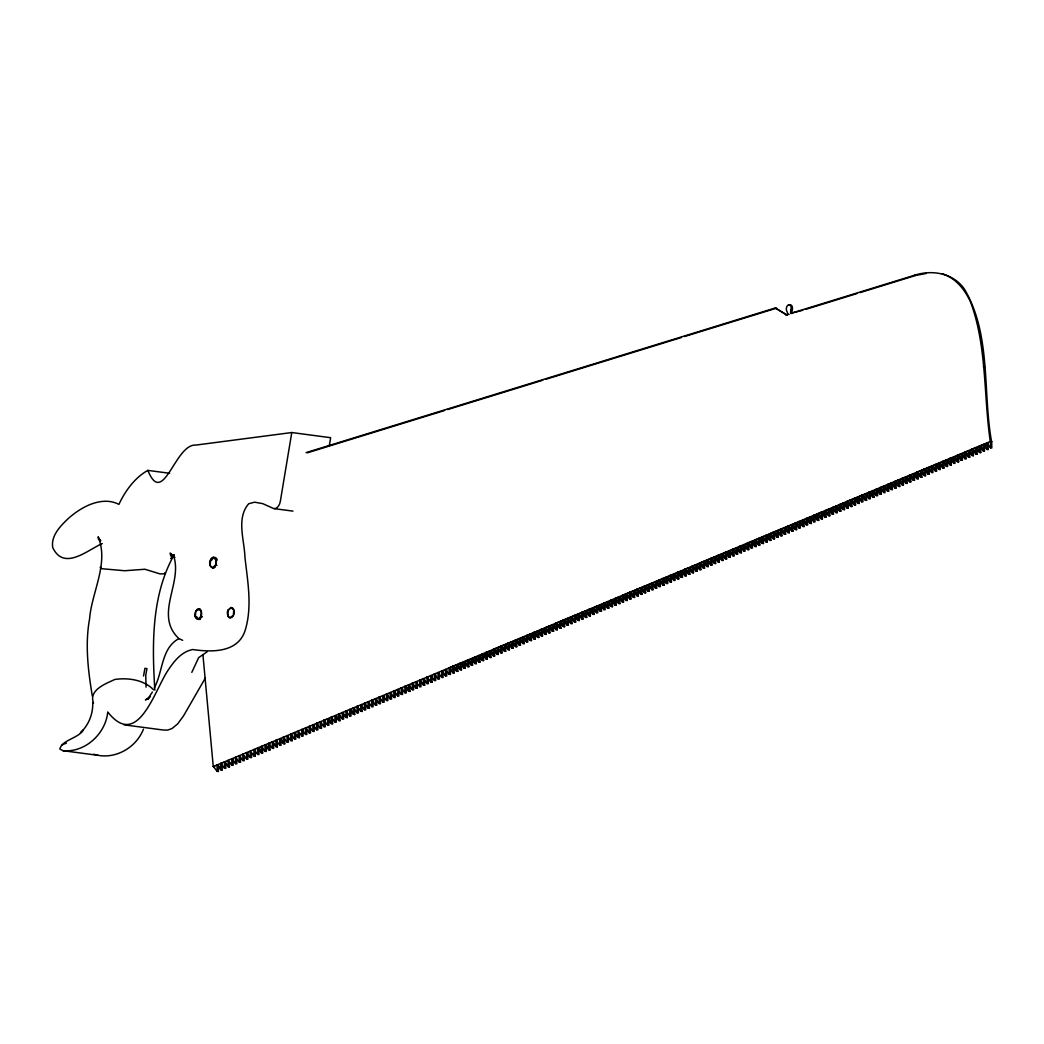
<?xml version="1.0" encoding="UTF-8"?>
<svg xmlns="http://www.w3.org/2000/svg" width="1044" height="1044" viewBox="0 0 1044 1044"><rect width="100%" height="100%" fill="white"/><g stroke="black" fill="none" stroke-linecap="round" stroke-linejoin="round"><path stroke-width="1.5" d="M802.745 310.277L790.621 313.344A13.35 8.352 -82.4 0 1 790.791 310.577L791.026 309.559A3.876 2.414 -82.4 0 0 788.416 304.874A3.876 2.414 -82.4 0 0 786.824 311.321L787.137 311.882A11.197 6.995 -82.4 0 1 787.829 314.244L789.147 314.466M791.9 313.618L791.9 313.5A14.081 8.809 -82.4 0 1 792.044 310.981L792.305 309.729A3.876 2.414 -82.4 0 0 791.744 305.683A3.876 2.414 -82.4 0 0 789.068 305.422M92.733 702.521C93.164 713.822 88.727 725.058 80.44 732.81L83.285 730.082C78.183 738.434 61.883 739.948 59.834 749.031L63.005 750.688L98.019 755.321C116.85 758.805 136.568 746.917 143.406 729.221M197.995 619.118L200.944 616.456L202.288 616.626L199.339 619.288L197.995 619.118L195.372 616.691L195.698 611.614L198.634 608.965L199.978 609.135M200.944 616.456L201.27 611.379L198.634 608.965M210.066 565.509L212.611 567.845L215.625 565.117L215.964 559.897L213.263 557.418L210.235 560.145C208.539 562.964 210.483 569.985 214.464 566.957A5.246 3.276 -82.4 0 0 215.795 559.179A5.246 3.276 -82.4 0 0 210.849 559.088L210.027 565.417M164.678 572.83L164.587 573.848L159.993 573.887L144.894 569.254L124.667 570.742L102.038 568.732A25.643 4.241 -7 0 1 100.524 566.735M329.304 445.697L330.635 437.697L291.785 432.542L280.327 501.342A8.496 5.311 -82.4 0 1 273.619 508.545L262.749 503.652L254.553 502.177L248.694 503.769C236.061 518.307 244.427 540.048 244.948 557.326C247.611 581.391 252.452 606.473 245.209 630.198C238.162 652.918 211.828 652.291 192.696 649.538C181.512 651.626 174.074 661.23 168.136 670.17C154.747 689.562 137.939 750.466 107.754 711.995C105.666 733.749 85.125 752.789 63.005 750.688M143.524 676.042L144.933 668.33L146.956 668.591L145.742 675.207L146.082 687.148M154.29 687.892C163.021 671.997 161.089 648.115 178.902 638.628L182.648 640.324M153.546 689.823C143.941 679.761 128.06 677.504 114.84 679.461C105.718 683.729 88.44 689.98 93.529 703.108M191.796 672.388L198.66 657.629L207.103 651.821M211.684 560.223L212.18 559.258A5.246 3.276 -82.4 0 1 213.733 557.783M152.372 692.028L147.7 699.18L149.501 697.444M205.381 677.961L183.535 715.884L177.663 723.91L171.999 728.555L167.588 730.121L162.903 729.978L124.04 724.836M174.113 555.63L170.838 558.618L173.434 556.113C151.289 596.294 152.059 645.44 154.851 690.123M212.506 567.753L214.02 567.949L215.455 566.657M150.401 696.57L145.403 699.924L148.431 698.697M102.247 543.546C87.148 550.318 63.919 571.185 52.709 547.539C50.764 535.468 60.748 525.667 68.787 518.059A130.056 81.288 -82.4 0 1 83.272 507.789C93.921 501.864 107.532 498.366 118.912 504.396A81.823 51.143 -82.4 0 1 147.843 470.387L169.611 473.271M202.914 654.614L213.263 766.544L990.443 441.442L990.521 447.837L991.8 448.007L991.722 441.612L990.286 441.508C983.539 395.311 987.037 346.738 970.698 302.329C964.943 289.788 955.952 278.082 942.301 273.789M485.956 653.179L449.077 667.899L449.155 674.307L450.434 674.476L450.356 668.069L454.114 672.936L452.835 672.767L449.077 667.899M493.329 650.099L485.904 652.5L485.982 658.894L487.261 659.064L487.183 652.67L490.941 657.524L489.662 657.355L485.904 652.5M544.89 628.527L493.277 649.42L493.355 655.815L494.634 655.984L494.556 649.59L498.314 654.444L497.035 654.275L493.277 649.42M555.93 623.907L544.837 627.849L544.903 634.243L546.182 634.413L546.116 628.018L549.875 632.873L548.596 632.703L544.837 627.849M614.851 599.256L555.878 623.229L555.956 629.623L557.235 629.793L557.157 623.398L560.915 628.253L559.636 628.083L555.878 623.229M622.224 596.176L614.799 598.577L614.877 604.972L616.156 605.142L616.077 598.747L619.836 603.602L618.557 603.432L614.799 598.577M684.825 569.985L622.172 595.498L622.25 601.892L623.529 602.062L623.451 595.667L627.209 600.522L625.93 600.352L622.172 595.498M692.198 566.905L684.773 569.306L684.851 575.701L686.13 575.87L686.052 569.476L689.81 574.331L688.531 574.161L684.773 569.306M699.558 563.825L692.146 566.226L692.224 572.621L693.503 572.791L693.425 566.396L697.183 571.251L695.904 571.081L692.146 566.226M747.439 543.793L699.506 563.147L699.584 569.541L700.863 569.711L700.785 563.316L704.543 568.171L703.264 568.001L699.506 563.147M754.799 540.714L747.387 543.115L747.465 549.522L748.744 549.692L748.665 543.285L751.484 546.926M762.172 537.634L754.747 540.035L754.825 546.43L756.104 546.599L756.026 540.205L759.784 545.059L758.505 544.89L754.747 540.035M769.532 534.554L762.12 536.955L762.185 543.35L763.464 543.519L763.399 537.125L767.157 541.98L765.878 541.81L762.12 536.955M817.413 514.535L769.48 533.875L769.558 540.27L770.837 540.44L770.759 534.045L774.517 538.9L773.239 538.73L769.48 533.875M824.773 511.443L817.361 513.844L817.426 520.251L818.705 520.421L818.64 514.013L822.398 518.868L821.119 518.711L817.361 513.844M832.133 508.363L824.721 510.764L824.799 517.158L826.078 517.328L826 510.934L829.758 515.788L828.479 515.619L824.721 510.764M839.506 505.283L832.081 507.684L832.159 514.079L833.438 514.248L833.36 507.854L837.118 512.708L835.839 512.539L832.081 507.684M846.867 502.203L839.454 504.604L839.533 510.999L840.811 511.168L840.733 504.774L844.492 509.629L843.213 509.459L839.454 504.604M880.014 488.344L846.814 501.525L846.893 507.919L848.172 508.089L848.093 501.694L851.852 506.549L850.573 506.379L846.814 501.525M887.374 485.264L879.961 487.652L880.04 494.06L881.319 494.23L881.24 487.822L884.059 491.476M894.747 482.171L887.335 484.573L887.4 490.98L888.679 491.15L888.614 484.742L892.372 489.61L891.093 489.44L887.335 484.573M902.107 479.092L894.695 481.493L894.773 487.887L896.052 488.057L895.974 481.662L899.732 486.517L898.453 486.347L894.695 481.493M909.481 476.012L902.055 478.413L902.133 484.808L903.412 484.977L903.334 478.583L907.092 483.437L905.814 483.268L902.055 478.413M916.841 472.932L909.428 475.333L909.507 481.728L910.786 481.897L910.707 475.503L914.466 480.357L913.187 480.188L909.428 475.333M957.348 455.993L916.789 472.253L916.867 478.648L918.146 478.818L918.067 472.423L921.826 477.278L920.547 477.108L916.789 472.253M964.721 452.9L957.296 455.301L957.374 461.709L958.653 461.879L958.575 455.471L962.333 460.339L961.054 460.169L957.296 455.301M972.081 449.82L964.669 452.222L964.747 458.629L966.026 458.799L965.948 452.391L969.706 457.246L968.427 457.076L964.669 452.222M979.455 446.741L972.029 449.142L972.108 455.536L973.386 455.706L973.308 449.311L977.067 454.166L975.788 453.996L972.029 449.142M986.815 443.661L979.402 446.062L979.468 452.457L980.747 452.626L980.681 446.232L984.44 451.086L983.161 450.917L979.402 446.062M991.722 441.612L991.565 441.677C982.521 391.396 991.526 334.55 964.278 288.888C953.146 273.084 932.083 269.482 914.531 275.251L790.621 313.448M173.826 555.199L171.046 556.322L173.943 555.33M62.209 744.79L66.398 743.106M306.088 452.626L775.3 307.98L787.032 315.118L775.3 307.98M307.367 452.796L444.548 410.514M447.654 409.548L542.749 380.238M545.868 379.272L681.484 337.473M684.603 336.507L776.579 308.15M785.754 314.949L787.868 314.296M805.837 309.324L856.954 293.56M860.047 292.607L915.81 275.42L914.531 275.251M917.284 275.146L926.145 273.476M291.785 432.542L195.867 445.083C174.987 443.478 163.321 508.493 147.843 470.387M174.165 554.886L170.472 555.043L173.513 555.604M790.908 310.016L792.187 310.185M983.37 366.809L984.649 366.979M983.083 444.522L984.361 444.692L988.12 449.546L986.841 449.377L983.083 444.522L983.161 450.917M975.788 453.996L975.709 447.602L976.988 447.772L980.747 452.626M968.427 457.076L968.349 450.682L969.628 450.851L973.386 455.706M961.054 460.169L960.989 453.762L962.268 453.931L966.026 458.799M954.895 457.011L954.973 463.419L953.694 463.249L953.616 456.841L954.895 457.011L958.653 461.879M951.214 458.551L951.293 464.958L950.014 464.789L949.936 458.381L951.214 458.551L954.033 462.205M947.534 460.091L947.613 466.498L946.334 466.329L946.255 459.921L947.534 460.091L951.293 464.958M943.854 461.631L943.92 468.038L942.641 467.869L942.575 461.461L943.854 461.631L946.673 465.285M940.161 463.171L940.239 469.578L938.961 469.408L938.882 463.001L940.161 463.171L943.92 468.038M936.481 464.724L936.559 471.118L935.28 470.948L935.202 464.554L936.481 464.724L939.3 468.364M932.801 466.263L932.879 472.658L931.6 472.488L931.522 466.094L932.801 466.263L936.559 471.118M929.121 467.803L929.199 474.198L927.92 474.028L927.842 467.634L929.121 467.803L931.94 471.444M925.441 469.343L925.506 475.738L924.227 475.568L924.162 469.174L925.441 469.343L929.199 474.198M920.547 477.108L920.469 470.713L921.748 470.883L925.506 475.738M913.187 480.188L913.109 473.793L914.387 473.963L918.146 478.818M905.814 483.268L905.748 476.873L907.027 477.043L910.786 481.897M898.453 486.347L898.375 479.953L899.654 480.123L903.412 484.977M891.093 489.44L891.015 483.033L892.294 483.202L896.052 488.057M884.92 486.282L884.999 492.69L883.72 492.52L883.642 486.112L884.92 486.282L888.679 491.15M877.56 489.362L877.639 495.769L876.36 495.6L876.281 489.192L877.56 489.362L881.319 494.23M873.88 490.902L873.945 497.309L872.68 497.14L872.601 490.732L873.88 490.902L876.699 494.556M870.187 492.442L870.265 498.849L868.986 498.68L868.921 492.272L870.187 492.442L873.945 497.309M866.507 493.982L866.585 500.389L865.306 500.22L865.228 493.825L866.507 493.982L869.326 497.636M862.827 495.535L862.905 501.929L861.626 501.759L861.548 495.365L862.827 495.535L866.585 500.389M859.147 497.074L859.225 503.469L857.946 503.299L857.868 496.905L859.147 497.074L861.966 500.715M855.467 498.614L855.532 505.009L854.266 504.839L854.188 498.445L855.467 498.614L859.225 503.469M850.573 506.379L850.508 499.985L851.774 500.154L855.532 505.009M843.213 509.459L843.134 503.064L844.413 503.234L848.172 508.089M835.839 512.539L835.774 506.144L837.053 506.314L840.811 511.168M828.479 515.619L828.401 509.224L829.68 509.394L833.438 514.248M821.119 518.711L821.041 512.304L822.32 512.473L826.078 517.328M814.946 515.553L815.025 521.961L813.746 521.791L813.667 515.384L814.946 515.553L818.705 520.421M811.266 517.093L811.345 523.501L810.066 523.331L809.987 516.924L811.266 517.093L814.085 520.747M807.586 518.633L807.664 525.041L806.386 524.871L806.307 518.463L807.586 518.633L811.345 523.501M803.906 520.173L803.984 526.581L802.706 526.411L802.627 520.003L803.906 520.173L806.725 523.827M800.226 521.713L800.291 528.12L799.012 527.951L798.947 521.543L800.226 521.713L803.984 526.581M796.533 523.253L796.611 529.66L795.332 529.491L795.254 523.083L796.533 523.253L799.352 526.907M792.853 524.806L792.931 531.2L791.652 531.031L791.574 524.636L792.853 524.806L796.611 529.66M789.173 526.346L789.251 532.74L787.972 532.571L787.894 526.176L789.173 526.346L792.931 531.2M785.493 527.886L785.571 534.28L784.292 534.11L784.214 527.716L785.493 527.886L789.251 532.74M781.812 529.425L781.878 535.82L780.599 535.65L780.534 529.256L781.812 529.425L785.571 534.28M778.119 530.965L778.198 537.36L776.919 537.19L776.84 530.796L778.119 530.965L781.878 535.82M773.239 538.73L773.16 532.336L774.439 532.505L778.198 537.36M765.878 541.81L765.8 535.415L767.079 535.585L770.837 540.44M758.505 544.89L758.427 538.495L759.706 538.665L763.464 543.519M752.346 541.745L752.424 548.139L751.145 547.969L751.067 541.575L752.346 541.745L756.104 546.599M744.985 544.824L745.051 551.232L743.772 551.062L743.706 544.655L744.985 544.824L748.744 549.692M741.292 546.364L741.37 552.772L740.092 552.602L740.013 546.195L741.292 546.364L744.111 550.005M737.612 547.904L737.69 554.312L736.411 554.142L736.333 547.735L737.612 547.904L741.37 552.772M733.932 549.444L734.01 555.852L732.731 555.682L732.653 549.274L733.932 549.444L736.751 553.098M730.252 550.984L730.33 557.392L729.051 557.222L728.973 550.814L730.252 550.984L734.01 555.852M726.572 552.524L726.637 558.932L725.358 558.762L725.293 552.354L726.572 552.524L729.391 556.178M722.879 554.064L722.957 560.471L721.678 560.302L721.6 553.894L722.879 554.064L726.637 558.932M719.199 555.617L719.277 562.011L717.998 561.842L717.92 555.447L719.199 555.617L722.957 560.471M715.518 557.157L715.597 563.551L714.318 563.382L714.24 556.987L715.518 557.157L719.277 562.011M711.838 558.697L711.917 565.091L710.638 564.921L710.559 558.527L711.838 558.697L715.597 563.551M708.158 560.236L708.224 566.631L706.945 566.461L706.879 560.067L708.158 560.236L711.917 565.091M703.264 568.001L703.186 561.607L704.465 561.776L708.224 566.631M274.311 508.65L292.959 511.116M695.904 571.081L695.826 564.687L697.105 564.856L700.863 569.711M688.531 574.161L688.466 567.766L689.745 567.936L693.503 572.791M682.371 571.016L682.45 577.41L681.171 577.241L681.093 570.846L682.371 571.016L686.13 575.87M678.691 572.556L678.77 578.95L677.491 578.781L677.412 572.386L678.691 572.556L681.51 576.197M675.011 574.096L675.076 580.503L673.811 580.333L673.732 573.926L675.011 574.096L678.77 578.95M671.318 575.635L671.396 582.043L670.117 581.873L670.052 575.466L671.318 575.635L674.137 579.276M667.638 577.175L667.716 583.583L666.437 583.413L666.359 577.006L667.638 577.175L671.396 582.043M663.958 578.715L664.036 585.123L662.757 584.953L662.679 578.546L663.958 578.715L666.777 582.369M660.278 580.255L660.356 586.663L659.077 586.493L658.999 580.086L660.278 580.255L664.036 585.123M656.598 581.795L656.663 588.203L655.397 588.033L655.319 581.625L656.598 581.795L659.416 585.449M652.905 583.335L652.983 589.743L651.704 589.573L651.639 583.165L652.905 583.335L656.663 588.203M649.224 584.875L649.303 591.282L648.024 591.113L647.946 584.705L649.224 584.875L652.983 589.743M645.544 586.428L645.623 592.822L644.344 592.653L644.265 586.258L645.544 586.428L649.303 591.282M641.864 587.968L641.943 594.362L640.664 594.193L640.585 587.798L641.864 587.968L645.623 592.822M638.184 589.508L638.249 595.902L636.984 595.732L636.905 589.338L638.184 589.508L641.943 594.362M634.491 591.048L634.569 597.442L633.29 597.272L633.225 590.878L634.491 591.048L638.249 595.902M630.811 592.587L630.889 598.982L629.61 598.812L629.532 592.418L630.811 592.587L634.569 597.442M625.93 600.352L625.852 593.958L627.131 594.127L630.889 598.982M618.557 603.432L618.492 597.038L619.771 597.207L623.529 602.062M612.397 600.287L612.476 606.681L611.197 606.512L611.118 600.117L612.397 600.287L616.156 605.142M608.717 601.827L608.796 608.221L607.517 608.052L607.438 601.657L608.717 601.827L612.476 606.681M605.037 603.367L605.115 609.761L603.837 609.605L603.758 603.197L605.037 603.367L608.796 608.221M601.357 604.907L601.422 611.314L600.143 611.145L600.078 604.737L601.357 604.907L604.176 608.548M597.664 606.447L597.742 612.854L596.463 612.684L596.385 606.277L597.664 606.447L601.422 611.314M213.263 557.418L214.594 557.6A5.246 3.276 -82.4 0 1 215.442 557.64M593.984 607.986L594.062 614.394L592.783 614.224L592.705 607.817L593.984 607.986L596.803 611.64M215.964 559.897L217.296 560.08M590.304 609.526L590.382 615.934L589.103 615.764L589.025 609.357L590.304 609.526L594.062 614.394M586.624 611.066L586.702 617.474L585.423 617.304L585.345 610.897L586.624 611.066L590.382 615.934M582.943 612.606L583.009 619.014L581.73 618.844L581.665 612.437L582.943 612.606L586.702 617.474M215.625 565.117L216.969 565.3M579.25 614.146L579.329 620.554L578.05 620.384L577.971 613.976L579.25 614.146L583.009 619.014M575.57 615.686L575.649 622.093L574.37 621.924L574.291 615.529L575.57 615.686L579.329 620.554M571.89 617.239L571.968 623.633L570.69 623.464L570.611 617.069L571.89 617.239L575.649 622.093M568.21 618.779L568.288 625.173L567.009 625.004L566.931 618.609L568.21 618.779L571.968 623.633M564.53 620.319L564.595 626.713L563.316 626.544L563.251 620.149L564.53 620.319L568.288 625.173M559.636 628.083L559.558 621.689L560.837 621.859L564.595 626.713M553.477 624.938L553.555 631.333L552.276 631.163L552.198 624.769L553.477 624.938L557.235 629.793M548.596 632.703L548.518 626.309L549.797 626.478L553.555 631.333M542.423 629.558L542.502 635.953L541.223 635.783L541.144 629.388L542.423 629.558L546.182 634.413M538.743 631.098L538.821 637.492L537.543 637.323L537.464 630.928L538.743 631.098L542.502 635.953M535.063 632.638L535.141 639.032L533.862 638.863L533.784 632.468L535.063 632.638L538.821 637.492M531.383 634.178L531.461 640.585L530.182 640.416L530.104 634.008L531.383 634.178L535.141 639.032M527.703 635.718L527.768 642.125L526.489 641.956L526.424 635.548L527.703 635.718L531.461 640.585M524.01 637.258L524.088 643.665L522.809 643.495L522.731 637.088L524.01 637.258L526.828 640.899M520.33 638.798L520.408 645.205L519.129 645.035L519.051 638.628L520.33 638.798L524.088 643.665M516.649 640.337L516.728 646.745L515.449 646.575L515.371 640.168L516.649 640.337L520.408 645.205M512.969 641.877L513.048 648.285L511.769 648.115L511.69 641.708L512.969 641.877L516.728 646.745M509.289 643.417L509.355 649.825L508.076 649.655L508.01 643.248L509.289 643.417L513.048 648.285M505.596 644.957L505.674 651.365L504.396 651.195L504.317 644.787L505.596 644.957L509.355 649.825M501.916 646.51L501.994 652.905L500.715 652.735L500.637 646.34L501.916 646.51L505.674 651.365M497.035 654.275L496.957 647.88L498.236 648.05L501.994 652.905M489.662 657.355L489.597 650.96L490.876 651.13L494.634 655.984M483.502 654.21L483.581 660.604L482.302 660.434L482.224 654.04L483.502 654.21L487.261 659.064M195.372 616.691L196.716 616.873M479.822 655.749L479.901 662.144L478.622 661.974L478.543 655.58L479.822 655.749L483.581 660.604M476.142 657.289L476.221 663.684L474.942 663.514L474.863 657.12L476.142 657.289L479.901 662.144M472.462 658.829L472.527 665.224L471.249 665.054L471.183 658.66L472.462 658.829L476.221 663.684M468.769 660.369L468.847 666.764L467.568 666.594L467.49 660.199L468.769 660.369L472.527 665.224M465.089 661.909L465.167 668.304L463.888 668.134L463.81 661.739L465.089 661.909L468.847 666.764M461.409 663.449L461.487 669.843L460.208 669.674L460.13 663.279L461.409 663.449L465.167 668.304M457.729 664.989L457.794 671.396L456.528 671.227L456.45 664.819L457.729 664.989L461.487 669.843M452.835 672.767L452.77 666.359L454.036 666.529L457.794 671.396M441.795 677.386L441.716 670.979L442.995 671.148L443.074 677.556L441.795 677.386L438.036 672.519L438.115 678.926L439.38 679.096L439.315 672.688M434.421 680.466L434.356 674.059L435.622 674.228L435.7 680.636L434.421 680.466L430.663 675.599L430.741 682.006L432.02 682.176L431.942 675.768M441.716 670.979L445.475 675.846L446.754 676.016L446.675 669.609M427.061 683.546L426.983 677.151L428.262 677.321L428.34 683.716L427.061 683.546L423.303 678.691L424.582 678.861L424.66 685.255L423.381 685.086L419.623 680.231L420.902 680.401L420.967 686.795L419.688 686.626L415.93 681.771L417.208 681.941L417.287 688.335L416.008 688.166L412.249 683.311L413.528 683.481L413.607 689.875L412.328 689.706L408.569 684.851L409.848 685.021L409.927 691.415L408.648 691.245L404.889 686.391L406.168 686.561L409.927 691.415M401.274 694.325L401.209 687.931L402.488 688.1L402.553 694.495L401.274 694.325L397.516 689.471L397.594 695.865L398.873 696.035L398.795 689.64M393.914 697.405L393.836 691.011L395.115 691.18L395.193 697.575L393.914 697.405L390.156 692.55L390.234 698.945L391.513 699.115L391.435 692.72M401.209 687.931L404.968 692.785L406.246 692.955L406.168 686.561M386.554 700.485L386.476 694.09L387.755 694.26L387.833 700.654L386.554 700.485L382.796 695.63L382.861 702.038L384.14 702.207L384.075 695.8M379.181 703.578L379.102 697.17L380.381 697.34L380.46 703.747L379.181 703.578L375.422 698.71L375.501 705.118L376.78 705.287L376.701 698.88M371.821 706.657L371.742 700.25L373.021 700.42L373.099 706.827L371.821 706.657L368.062 701.79L368.141 708.197L369.419 708.367L369.341 701.959M364.447 709.737L364.382 703.33L365.661 703.499L365.726 709.907L364.447 709.737L360.689 704.87L361.968 705.039L362.046 711.447L360.767 711.277L357.009 706.41L358.288 706.579L358.366 712.987L357.087 712.817L353.329 707.962L354.608 708.132L354.686 714.527L353.407 714.357L349.649 709.502L350.928 709.672L351.006 716.067L349.727 715.897L345.969 711.042L347.247 711.212M342.354 718.977L342.275 712.582L343.554 712.752L343.633 719.146L342.354 718.977L338.595 714.122L339.874 714.292M334.915 715.662L336.194 715.832L339.952 720.686L338.674 720.517L334.915 715.662L334.993 722.056L336.272 722.226L336.194 715.832M342.275 712.582L346.034 717.437L347.313 717.606L347.261 712.804M332.527 718.964L332.592 723.766L331.313 723.596L331.235 717.202L332.514 717.372M328.834 718.911L328.899 725.306L327.62 725.136L327.555 718.742L328.834 718.911L332.592 723.766M323.94 726.676L323.862 720.282L325.141 720.451L325.219 726.846L323.94 726.676L320.182 721.822L320.26 728.216L321.539 728.386L321.461 721.991M316.58 729.756L316.502 723.361L317.781 723.531L317.859 729.926L316.58 729.756L312.822 724.901L312.9 731.309L314.179 731.466L314.1 725.071M309.207 732.849L309.141 726.441L310.42 726.611L310.486 733.019L309.207 732.849L305.448 727.981L305.527 734.389L306.805 734.558L306.727 728.151M301.846 735.929L301.768 729.521L303.047 729.691L303.125 736.098L301.846 735.929L298.088 731.061L298.166 737.469L299.445 737.638L299.38 732.836M294.486 739.008L294.408 732.601L295.687 732.771L295.765 739.178L294.486 739.008L290.728 734.141L292.007 734.31M287.113 742.088L287.035 735.681L288.314 735.85L288.392 742.258L287.113 742.088L283.355 737.234L284.634 737.403M279.753 745.168L279.675 738.774L280.953 738.943L281.032 745.338L279.753 745.168L275.994 740.313L277.273 740.483M287.035 735.681L290.793 740.548L292.072 740.718L292.02 735.916M272.38 748.248L272.314 741.853L273.593 742.023L273.658 748.418L272.38 748.248L268.621 743.393L269.9 743.563M279.675 738.774L283.433 743.628L284.712 743.798L284.66 738.995M264.941 744.933L266.22 745.103L269.978 749.957L268.7 749.788L264.941 744.933L265.019 751.328L266.298 751.497L266.22 745.103M272.314 741.853L276.073 746.708L277.352 746.878L277.286 742.075M261.339 752.868L261.261 746.473L262.54 746.643L262.618 753.037L261.339 752.868L257.581 748.013L258.86 748.183L262.618 753.037M253.966 755.947L253.901 749.553L255.18 749.722L255.245 756.117L253.966 755.947L250.208 751.093L250.286 757.487L251.565 757.657L251.513 752.868M246.606 759.027L246.528 752.633L247.806 752.802L247.885 759.197L246.606 759.027L242.847 754.173L242.926 760.567L244.205 760.737L244.139 755.947M253.901 749.553L257.659 754.407L258.938 754.577L258.86 748.183M239.246 762.12L239.167 755.712L240.446 755.882L240.512 762.29L239.246 762.12L235.487 757.252L235.552 763.66L236.831 763.83L236.779 759.027M231.872 765.2L231.794 758.792L233.073 758.962L233.151 765.369L231.872 765.2L228.114 760.332L228.192 766.74L229.471 766.909L229.419 762.107M224.512 768.28L224.434 761.872L225.713 762.042L225.791 768.449L224.512 768.28L220.754 763.412L222.033 763.582M217.139 771.359L217.074 764.952L218.34 765.121L218.418 771.529L217.139 771.359L213.381 766.492M213.263 766.544L214.659 766.661M217.074 764.952L220.832 769.819L222.098 769.989L222.046 765.187M98.019 755.321L93.673 754.225M173.852 555.512L170.316 554.403L173.97 556.034L170.12 553.111L174.609 557.587M100.785 540.701L98.201 538.743L100.341 540.544L98.097 536.799C109.215 563.238 91.715 592.026 89.588 618.805C84.877 644.566 88.127 670.666 92.329 696.217M214.594 557.6L216.395 559.258M990.521 447.837L986.763 442.982L986.841 449.377M975.709 447.602L979.468 452.457M968.349 450.682L972.108 455.536M960.989 453.762L964.747 458.629M953.616 456.841L957.374 461.709M949.936 458.381L953.694 463.249M946.255 459.921L950.014 464.789M942.575 461.461L946.334 466.329M938.882 463.001L942.641 467.869M935.202 464.554L938.961 469.408M931.522 466.094L935.28 470.948M927.842 467.634L931.6 472.488M924.162 469.174L927.92 474.028M920.469 470.713L924.227 475.568M913.109 473.793L916.867 478.648M905.748 476.873L909.507 481.728M898.375 479.953L902.133 484.808M891.015 483.033L894.773 487.887M883.642 486.112L887.4 490.98M879.961 487.652L883.72 492.52M876.281 489.192L880.04 494.06M872.601 490.732L876.36 495.6M868.921 492.272L872.68 497.14M865.228 493.825L868.986 498.68M861.548 495.365L865.306 500.22M857.868 496.905L861.626 501.759M854.188 498.445L857.946 503.299M850.508 499.985L854.266 504.839M843.134 503.064L846.893 507.919M835.774 506.144L839.533 510.999M828.401 509.224L832.159 514.079M821.041 512.304L824.799 517.158M813.667 515.384L817.426 520.251M809.987 516.924L813.746 521.791M806.307 518.463L810.066 523.331M802.627 520.003L806.386 524.871M798.947 521.543L802.706 526.411M795.254 523.083L799.012 527.951M791.574 524.636L795.332 529.491M787.894 526.176L791.652 531.031M784.214 527.716L787.972 532.571M780.534 529.256L784.292 534.11M776.84 530.796L780.599 535.65M773.16 532.336L776.919 537.19M765.8 535.415L769.558 540.27M758.427 538.495L762.185 543.35M751.067 541.575L754.825 546.43M747.387 543.115L751.145 547.969M743.706 544.655L747.465 549.522M740.013 546.195L743.772 551.062M736.333 547.735L740.092 552.602M732.653 549.274L736.411 554.142M728.973 550.814L732.731 555.682M725.293 552.354L729.051 557.222M721.6 553.894L725.358 558.762M717.92 555.447L721.678 560.302M714.24 556.987L717.998 561.842M710.559 558.527L714.318 563.382M706.879 560.067L710.638 564.921M703.186 561.607L706.945 566.461M695.826 564.687L699.584 569.541M688.466 567.766L692.224 572.621M681.093 570.846L684.851 575.701M677.412 572.386L681.171 577.241M673.732 573.926L677.491 578.781M670.052 575.466L673.811 580.333M666.359 577.006L670.117 581.873M662.679 578.546L666.437 583.413M658.999 580.086L662.757 584.953M655.319 581.625L659.077 586.493M651.639 583.165L655.397 588.033M647.946 584.705L651.704 589.573M644.265 586.258L648.024 591.113M640.585 587.798L644.344 592.653M636.905 589.338L640.664 594.193M633.225 590.878L636.984 595.732M629.532 592.418L633.29 597.272M625.852 593.958L629.61 598.812M618.492 597.038L622.25 601.892M611.118 600.117L614.877 604.972M607.438 601.657L611.197 606.512M603.758 603.197L607.517 608.052M600.078 604.737L603.837 609.605M596.385 606.277L600.143 611.145M592.705 607.817L596.463 612.684M589.025 609.357L592.783 614.224M585.345 610.897L589.103 615.764M581.665 612.437L585.423 617.304M577.971 613.976L581.73 618.844M574.291 615.529L578.05 620.384M570.611 617.069L574.37 621.924M566.931 618.609L570.69 623.464M563.251 620.149L567.009 625.004M559.558 621.689L563.316 626.544M552.198 624.769L555.956 629.623M548.518 626.309L552.276 631.163M541.144 629.388L544.903 634.243M537.464 630.928L541.223 635.783M533.784 632.468L537.543 637.323M530.104 634.008L533.862 638.863M526.424 635.548L530.182 640.416M522.731 637.088L526.489 641.956M519.051 638.628L522.809 643.495M515.371 640.168L519.129 645.035M511.69 641.708L515.449 646.575M508.01 643.248L511.769 648.115M504.317 644.787L508.076 649.655M500.637 646.34L504.396 651.195M496.957 647.88L500.715 652.735M489.597 650.96L493.355 655.815M482.224 654.04L485.982 658.894M478.543 655.58L482.302 660.434M474.863 657.12L478.622 661.974M471.183 658.66L474.942 663.514M467.49 660.199L471.249 665.054M463.81 661.739L467.568 666.594M460.13 663.279L463.888 668.134M456.45 664.819L460.208 669.674M452.77 666.359L456.528 671.227M449.155 674.307L445.397 669.439L445.475 675.846M434.356 674.059L438.115 678.926M430.141 679.748L432.02 682.176M426.983 677.151L430.741 682.006M422.781 682.828L424.66 685.255M415.408 685.908L417.287 688.335M393.836 691.011L397.594 695.865M386.476 694.09L390.234 698.945M379.102 697.17L382.861 702.038M371.742 700.25L375.501 705.118M367.54 705.94L369.419 708.367M364.382 703.33L368.141 708.197M360.167 709.02L362.046 711.447M351.867 710.886L354.686 714.527M345.433 715.179L347.313 717.606M331.235 717.202L334.993 722.056M327.555 718.742L331.313 723.596M323.862 720.282L327.62 725.136M316.502 723.361L320.26 728.216M309.141 726.441L312.9 731.309M301.768 729.521L305.527 734.389M297.566 735.211L299.445 737.638M294.408 732.601L298.166 737.469M290.193 738.291L292.072 740.718M281.893 740.157L284.712 743.798M275.472 744.45L277.352 746.878M261.261 746.473L265.019 751.328M253.366 753.69L255.245 756.117M246.528 752.633L250.286 757.487M239.167 755.712L242.926 760.567M231.794 758.792L235.552 763.66M227.592 764.469L229.471 766.909M224.434 761.872L228.192 766.74M219.279 766.348L222.098 769.989M178.902 638.628C153.559 614.603 183.379 582.696 173.421 555.395L174.713 557.548M988.042 443.152L988.12 449.546M984.361 444.692L984.44 451.086M976.988 447.772L977.067 454.166M969.628 450.851L969.706 457.246M962.268 453.931L962.333 460.339M921.748 470.883L921.826 477.278M914.387 473.963L914.466 480.357M907.027 477.043L907.092 483.437M899.654 480.123L899.732 486.517M892.294 483.202L892.372 489.61M851.774 500.154L851.852 506.549M844.413 503.234L844.492 509.629M837.053 506.314L837.118 512.708M829.68 509.394L829.758 515.788M822.32 512.473L822.398 518.868M774.439 532.505L774.517 538.9M767.079 535.585L767.157 541.98M759.706 538.665L759.784 545.059M704.465 561.776L704.543 568.171M697.105 564.856L697.183 571.251M689.745 567.936L689.81 574.331M627.131 594.127L627.209 600.522M619.771 597.207L619.836 603.602M560.837 621.859L560.915 628.253M549.797 626.478L549.875 632.873M498.236 648.05L498.314 654.444M490.876 651.13L490.941 657.524M454.036 666.529L454.114 672.936M423.303 678.691L423.381 685.086M419.623 680.231L419.688 686.626M415.93 681.771L416.008 688.166M412.249 683.311L412.328 689.706M408.569 684.851L408.648 691.245M404.889 686.391L404.968 692.785M360.689 704.87L360.767 711.277M357.009 706.41L357.087 712.817M353.329 707.962L353.407 714.357M349.649 709.502L349.727 715.897M345.969 711.042L346.034 717.437M339.9 715.884L339.952 720.686M338.595 714.122L338.674 720.517M290.728 734.141L290.793 740.548M283.355 737.234L283.433 743.628M275.994 740.313L276.073 746.708M269.926 745.155L269.978 749.957M268.621 743.393L268.7 749.788M257.581 748.013L257.659 754.407M220.754 763.412L220.832 769.819M216.225 558.096A5.246 3.276 -82.4 0 1 216.865 558.866M200.278 619.183A5.246 3.276 -82.4 0 1 198.569 619.327M197.786 618.87A5.246 3.276 -82.4 0 1 196.663 617.069M198.203 609.84A5.246 3.276 -82.4 0 1 199.039 609.252M227.997 610.27C226.013 612.776 228.688 620.123 232.251 617.148A5.246 3.276 -82.4 0 0 234.078 611.158A5.246 3.276 -82.4 0 0 231.05 607.556L228.049 610.414L227.814 615.621A5.246 3.276 -82.4 0 0 229.719 617.891L233.399 615.242L233.725 610.022L231.05 607.556L227.997 610.27M201.309 611.184L200.839 610.153A5.246 3.276 -82.4 0 0 195.28 612.515A5.246 3.276 -82.4 0 0 198.373 619.209A5.246 3.276 -82.4 0 0 201.309 611.184"/></g></svg>
